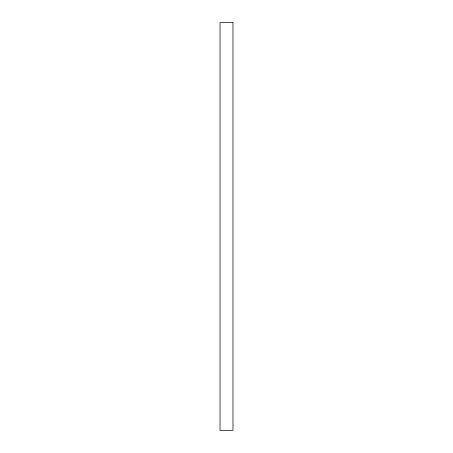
<?xml version="1.0" encoding="UTF-8"?>
<svg xmlns="http://www.w3.org/2000/svg" width="453" height="453" viewBox="0 0 453 453"><rect width="100%" height="100%" fill="white"/><g stroke="black" fill="none" stroke-linecap="round" stroke-linejoin="round"><path stroke-width="0.68" d="M232.972 22.65L220.028 22.65L220.028 430.35L232.972 430.35L232.972 22.65"/></g></svg>
